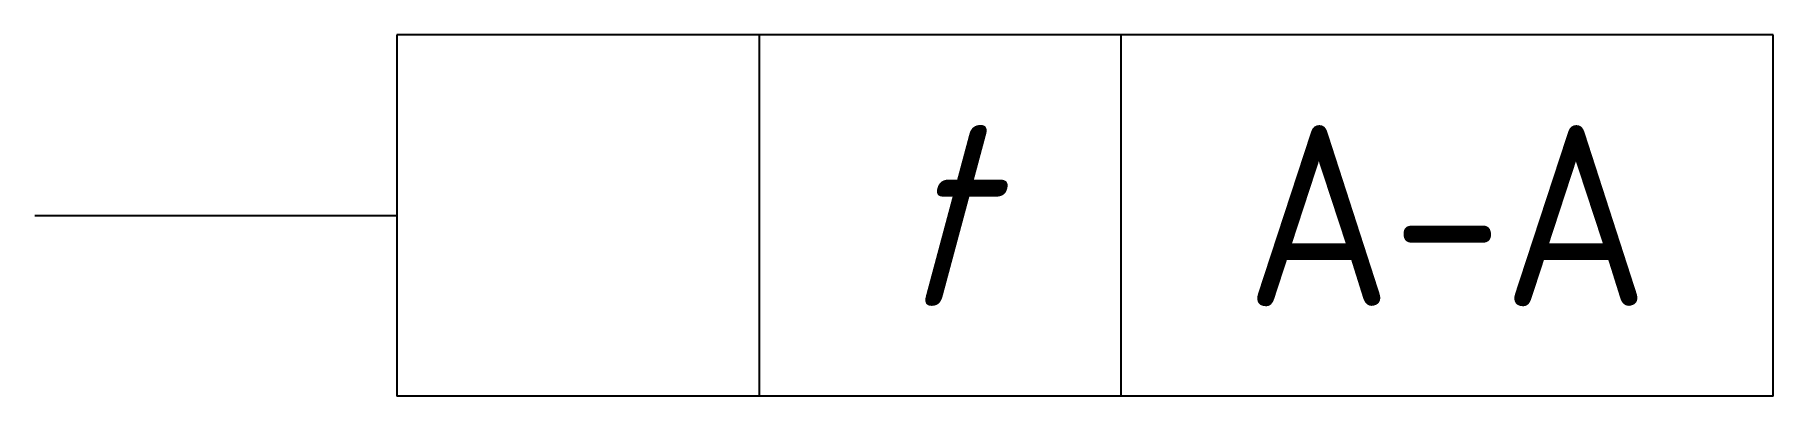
# Model space of a CAD drawing. Header units: millimetres. Extents: x 81.9 to 105.9, y 114.7 to 119.7.
import ezdxf
from ezdxf.enums import TextEntityAlignment as Align

# ---------------------------------------------------------------- set-up
doc = ezdxf.new("R2010")
doc.units = ezdxf.units.MM
doc.layers.add('00.1-SYMBOLS', color=3, linetype='Continuous')
doc.styles.add('Latin', font='isocp.shx')

msp = doc.modelspace()

# ---------------------------------------------------------------- linework, layer by layer
at = {"layer": '00.1-SYMBOLS'}
for p, q in [((105.9, 119.664), (86.9, 119.664)), ((86.9, 119.664), (86.9, 114.664)), ((91.9, 119.664), (91.9, 114.664)), ((96.9, 114.664), (96.9, 119.664)), ((105.9, 114.664), (105.9, 119.664)), ((81.9, 117.164), (86.9, 117.164)), ((105.9, 114.664), (86.9, 114.664))]:
    msp.add_line(p, q, dxfattribs=at)

# ---------------------------------------------------------------- texts
at = {"layer": '00.1-SYMBOLS', "color": 2, "style": 'Latin', "oblique": 15}
msp.add_text('t', height=2.5, dxfattribs=at).set_placement((94.4, 117.164), align=Align.MIDDLE_CENTER)
at = {"layer": '00.1-SYMBOLS', "color": 2, "style": 'Latin'}
msp.add_text('A-A', height=2.5, dxfattribs=at).set_placement((101.4, 117.164), align=Align.MIDDLE_CENTER)

doc.saveas('drawing.dxf')
